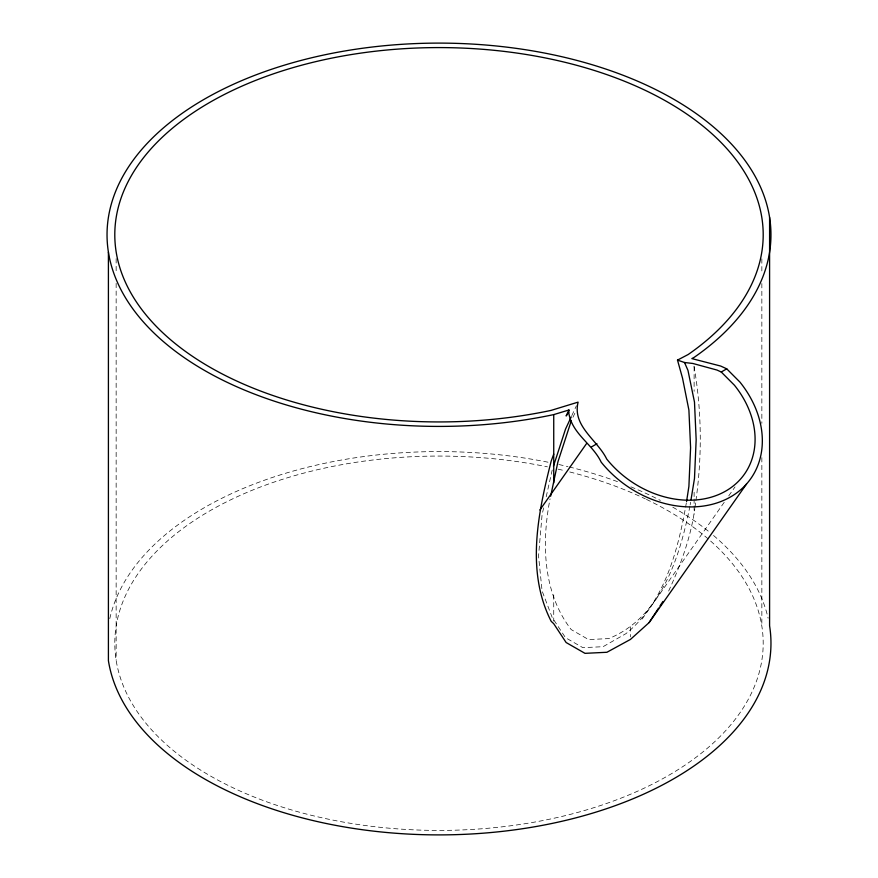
<?xml version="1.0" encoding="UTF-8"?>
<svg xmlns="http://www.w3.org/2000/svg" width="878" height="878" viewBox="0 0 878 878"><rect width="100%" height="100%" fill="white"/><g stroke="black" fill="none" stroke-linecap="round" stroke-linejoin="round"><path stroke-width="0.66" stroke-dasharray="4.39 3.29" d="M668.652 591.037C680.735 564.883 690.81 537.325 694.827 508.691M695.014 507.341L695.727 501.953M695.903 500.603C702.191 456.275 701.763 410.871 694.114 366.741L693.4 363.316M686.355 502.831C678.222 549.672 664.624 602.527 625.97 633.631L603.076 646.691L582.871 647.668L566.683 638.383M689.943 506.123C679.781 557.025 661.31 617.168 608.772 638.591L588.567 639.568L571.227 629.614C542.78 592.859 541.452 542.834 550.056 498.814M690.163 504.817L690.602 502.194M552.218 469.993L545.798 498.561M543.636 507.912L542.088 514.585L538.543 555.983L542.088 590.949L552.218 617.519L565.531 637.724M571.808 415.612L576.385 405.812M572.972 417.269L575.299 412.309M642.191 618.99L724.8 501.47M728.729 495.872L735.029 486.917M761.852 258.856L761.852 273.936M761.852 283.528L761.852 423.339M761.852 457.614L761.852 626.212M694.114 366.741L694.114 391.368M694.114 492.185L694.114 497.661M694.114 499.022L694.114 504.499M694.114 505.871L694.114 514.08M630.448 626.749L630.448 636.89M553.733 594.878L553.733 621.086M116.148 258.648L116.148 273.727M116.148 283.32L116.148 660.267M109.772 618.672A331.961 191.656 0 0 1 548.311 462.267M558.869 464.517A331.961 191.656 0 0 1 567.956 466.635M569.24 466.953A331.961 191.656 0 0 1 619.517 482.395M630.92 486.862A331.961 191.656 0 0 1 660.366 500.416M672.778 507.166A331.961 191.656 0 0 1 710.192 532.705M713.54 535.492A331.961 191.656 0 0 1 768.107 618.178M646.438 499.395A324.201 187.179 0 0 1 586.01 810.065A324.201 187.179 0 0 1 115.479 655.361A324.201 187.179 0 0 1 547.444 466.844M558.068 469.148A324.201 187.179 0 0 1 564.598 470.685M569.767 471.969A324.201 187.179 0 0 1 645.286 498.847"/><path stroke-width="1.32" d="M553.733 454.091L551.186 461.115C538.093 512.807 525.659 571.337 551.186 621.317L553.733 623.709L566.134 642.531L584.978 653.342L606.907 652.277L630.448 639.425L649.116 622.59L746.552 483.965M568.703 412.32L568.944 409.993L553.733 414.603A331.961 191.656 0 0 1 107.039 235.502A331.961 191.656 0 0 1 551.34 54.414A331.961 191.656 0 0 1 694.114 357.39L691.853 358.597L720.673 366.049L726.743 368.837L739.945 382.095A98.106 77.374 35.1 0 1 730.65 496.871A98.106 77.374 35.1 0 1 601.2 462.19C592.551 443.84 571.644 433.853 568.703 412.32L566.134 415.974L568.944 409.993M686.574 501.492L688.901 486.401L690.591 447.67L688.901 410.037L682.524 378.144L677.498 360.101L688.154 354.525A324.201 187.179 0 0 0 548.706 58.628A324.201 187.179 0 0 0 114.798 235.48A324.201 187.179 0 0 0 551.055 410.399L578.097 402.135C572.116 426.269 597.457 439.977 606.698 459.018A90.335 71.25 35.1 0 0 725.897 490.967A90.335 71.25 35.1 0 0 734.458 385.255L721.244 372.009L717.008 370.055L692.841 363.47L684.522 362.504L677.498 360.101M691.041 499.571L694.487 478.466L696.166 439.724L694.487 402.102L687.968 370.395L684.522 362.504M550.671 496.169L557.914 461.883L571.227 420.979M553.469 466.163L565.531 429.09L571.238 416.841M649.116 622.59L658.544 608.169M659.993 605.952L662.89 601.518M539.871 509.975L586.658 443.423M591.487 446.924L596.974 443.752M721.244 372.009L726.743 368.837M769.589 217.327L769.589 625.805A331.961 191.656 0 0 1 469.203 834.1A331.961 191.656 0 0 1 108.411 660.673L108.411 252.195M553.733 414.603L553.733 482.922"/></g></svg>
